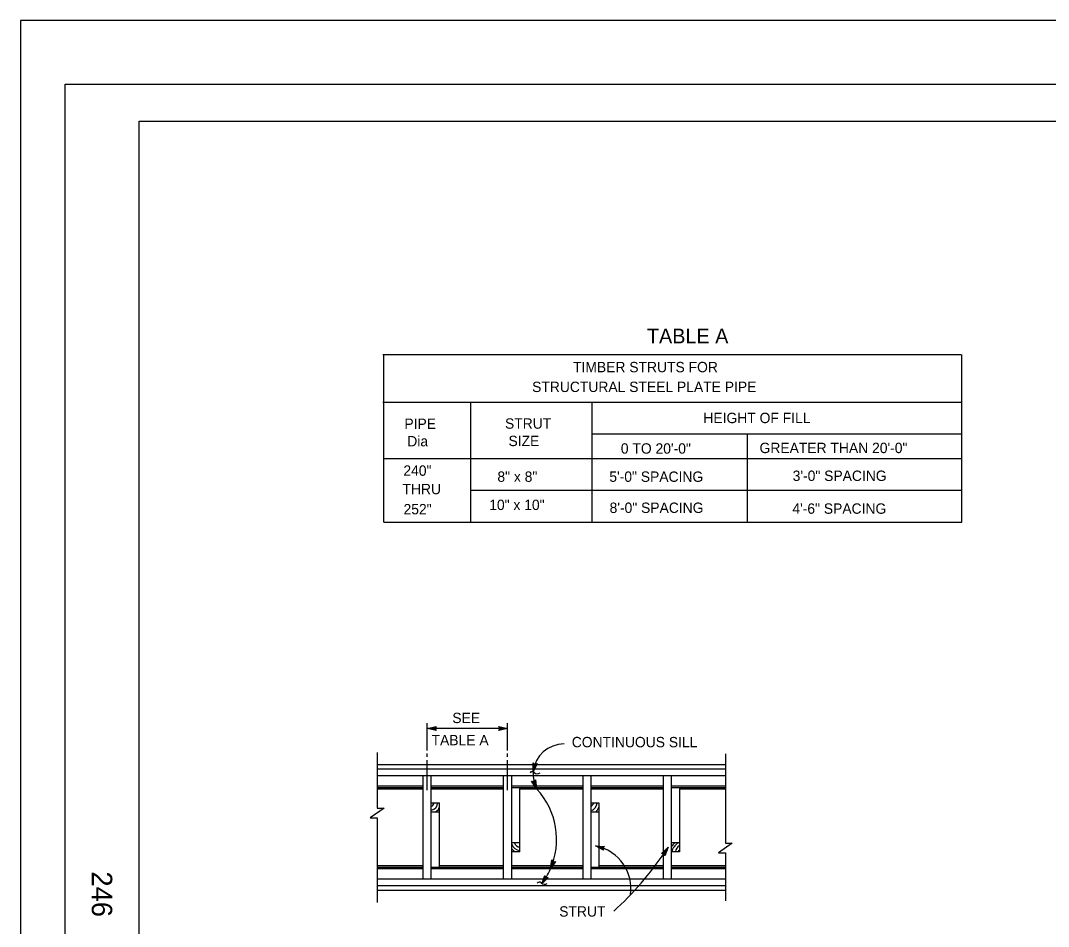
# Model space of a CAD drawing. Extents: x -894 to 866, y -472 to 714.
# Drawn here: x -894 to -200, y 102 to 714 of the extents above; entities that cross this region are included whole.
import ezdxf

# ---------------------------------------------------------------- set-up
doc = ezdxf.new("R2010")
doc.units = 0
for name, color, linetype in [('56 Stage 3 Anno', 7, 'Continuous'), ('57 Undefined', 7, 'Continuous'), ('60 Nongeo Data', 7, 'Continuous'), ('border_PLOTTING-ELEMENTS', 7, 'Continuous'), ('border_rw_22x34_Cut_Lines', 7, 'Continuous'), ('border_SHEET', 7, 'Continuous'), ('border_WITHIN-BORDER-anno', 7, 'Continuous')]:
    doc.layers.add(name, color=color, linetype=linetype)

msp = doc.modelspace()

# ---------------------------------------------------------------- linework, layer by layer
at = {"layer": '56 Stage 3 Anno'}
for p, q in [((-619.57, 220.74), (-619.57, 239.19)), ((-619.57, 235.41), (-613.57, 236.74)), ((-618.18, 235.42), (-613.81, 236.39)), ((-616.81, 235.41), (-613.98, 236.04)), ((-613.57, 236.74), (-614.37, 235.41)), ((-613.57, 236.74), (-613.57, 236.74)), ((-570.47, 235.41), (-571.27, 236.75)), ((-571.27, 236.75), (-571.27, 236.75)), ((-571.27, 236.75), (-565.27, 235.41)), ((-571.06, 236.4), (-566.65, 235.41)), ((-570.82, 236.04), (-568.04, 235.42)), ((-565.27, 220.74), (-565.27, 239.19)), ((-565.27, 235.41), (-619.57, 235.41)), ((-613.57, 234.07), (-619.57, 235.41)), ((-619.57, 235.41), (-619.57, 235.41)), ((-613.79, 234.43), (-618.19, 235.41)), ((-614.02, 234.79), (-616.81, 235.41)), ((-615.43, 235.41), (-614.22, 235.68)), ((-614.2, 235.14), (-615.43, 235.41)), ((-614.37, 235.41), (-613.57, 234.07)), ((-613.57, 234.07), (-613.57, 234.07)), ((-565.27, 235.41), (-571.27, 234.08)), ((-571.27, 234.08), (-570.47, 235.41)), ((-571.27, 234.08), (-571.27, 234.08)), ((-566.66, 235.41), (-571.04, 234.44)), ((-568.04, 235.42), (-570.86, 234.79)), ((-570.65, 235.69), (-569.42, 235.42)), ((-569.42, 235.42), (-570.63, 235.15)), ((-565.27, 235.41), (-565.27, 235.41)), ((-619.57, 216.3), (-619.57, 218.52)), ((-565.27, 216.3), (-565.27, 218.52)), ((-619.57, 193.92), (-619.57, 214.08)), ((-565.27, 193.92), (-565.27, 214.08)), ((-548, 206.25), (-547.94, 212.39)), ((-545.34, 211.79), (-548, 206.25)), ((-547.94, 212.39), (-547.94, 212.39)), ((-547.94, 212.39), (-546.83, 211.31)), ((-547.69, 207.6), (-547.64, 212.08)), ((-545.74, 211.66), (-547.69, 207.59)), ((-547.37, 208.94), (-547.35, 211.83)), ((-546.14, 211.51), (-547.37, 208.94)), ((-547.06, 210.28), (-547.05, 211.52)), ((-546.52, 211.42), (-547.06, 210.28)), ((-546.83, 211.31), (-545.34, 211.79)), ((-545.34, 211.79), (-545.34, 211.79)), ((-548, 206.25), (-548, 206.25)), ((-545.74, 194.84), (-549.07, 200.01)), ((-549.07, 200.01), (-549.07, 200.01)), ((-549.07, 200.01), (-547.54, 199.72)), ((-546.22, 196.15), (-548.65, 199.91)), ((-546.69, 197.44), (-548.26, 199.87)), ((-547.17, 198.73), (-547.84, 199.77)), ((-547.54, 199.72), (-546.56, 200.94)), ((-547.34, 199.98), (-547.17, 198.73)), ((-547.08, 200.27), (-546.69, 197.44)), ((-546.82, 200.61), (-546.22, 196.14)), ((-546.56, 200.94), (-546.56, 200.94)), ((-546.56, 200.94), (-545.74, 194.84)), ((-545.74, 194.84), (-545.74, 194.84)), ((-500.63, 153.32), (-506.03, 156.25)), ((-506.03, 156.25), (-506.03, 156.25)), ((-506.03, 156.25), (-499.9, 155.89)), ((-500.74, 153.72), (-504.7, 155.88)), ((-504.69, 155.88), (-500.22, 155.61)), ((-500.86, 154.13), (-503.37, 155.5)), ((-503.37, 155.5), (-500.49, 155.32)), ((-500.94, 154.52), (-502.05, 155.12)), ((-502.05, 155.12), (-500.81, 155.04)), ((-499.9, 155.89), (-501.03, 154.83)), ((-501.03, 154.83), (-500.63, 153.32)), ((-500.63, 153.32), (-500.63, 153.32)), ((-499.9, 155.89), (-499.9, 155.89)), ((-461.45, 151.11), (-456.93, 155.27)), ((-461.03, 151.08), (-457.71, 154.14)), ((-460.6, 151.07), (-458.5, 153)), ((-458.5, 153), (-459.6, 150.32)), ((-457.72, 154.13), (-459.42, 149.98)), ((-456.93, 155.27), (-459.26, 149.58)), ((-456.93, 155.27), (-456.93, 155.27)), ((-536.44, 140.68), (-535.48, 146.75)), ((-532.99, 145.77), (-536.44, 140.68)), ((-535.93, 141.97), (-535.23, 146.4)), ((-533.4, 145.7), (-535.93, 141.96)), ((-535.48, 146.75), (-535.48, 146.75)), ((-535.48, 146.75), (-534.53, 145.51)), ((-535.42, 143.25), (-534.97, 146.1)), ((-534.92, 144.53), (-534.72, 145.75)), ((-534.53, 145.51), (-532.99, 145.77)), ((-532.99, 145.77), (-532.99, 145.77)), ((-459.89, 151), (-461.45, 151.11)), ((-461.45, 151.11), (-461.45, 151.11)), ((-460.22, 151.01), (-459.29, 151.87)), ((-459.26, 149.58), (-459.89, 151)), ((-459.29, 151.87), (-459.76, 150.72)), ((-459.26, 149.58), (-459.26, 149.58)), ((-536.44, 140.68), (-536.44, 140.68)), ((-533.82, 145.61), (-535.42, 143.25)), ((-534.21, 145.57), (-534.92, 144.53)), ((-542.28, 130.54), (-540.06, 136.27)), ((-537.84, 134.79), (-542.28, 130.54)), ((-541.52, 131.7), (-539.9, 135.87)), ((-538.26, 134.81), (-541.52, 131.69)), ((-540.75, 132.84), (-539.71, 135.53)), ((-538.69, 134.81), (-540.75, 132.84)), ((-540.06, 136.27), (-540.06, 136.27)), ((-540.06, 136.27), (-539.4, 134.87)), ((-539.98, 133.99), (-539.54, 135.14)), ((-539.07, 134.86), (-539.98, 133.99)), ((-539.4, 134.87), (-537.84, 134.79)), ((-537.84, 134.79), (-537.84, 134.79)), ((-542.28, 130.54), (-542.28, 130.54))]:
    msp.add_line(p, q, dxfattribs=at)
for centre, radius, start, end in [((-527.4, 204.35), 20.68, 89.47759, 174.42829), ((-527.4, 204.35), 20.68, 174.42829, 208.18798), ((-581.8, 160.65), 49.6, 335.89273, 43.17369), ((-511.58, 127.18), 29.57, 352.36684, 77.11844), ((-641.97, 274.74), 220.11, 312.34694, 326.13303), ((-581.8, 160.65), 49.6, 322.75957, 335.89273)]:
    msp.add_arc(centre, radius, start, end, dxfattribs=at)
at = {"layer": '60 Nongeo Data'}
for p, q in [((-649.62, 488.03), (-259.48, 488.03)), ((-648.89, 374.92), (-648.89, 488.03)), ((-258.75, 374.92), (-258.75, 488.03)), ((-649.62, 455.89), (-259.48, 455.89)), ((-590.16, 374.92), (-590.16, 455.89)), ((-508.15, 374.92), (-508.15, 455.89)), ((-508.15, 434.46), (-258.75, 434.46)), ((-403.38, 375.37), (-403.38, 434.46)), ((-648.89, 417.92), (-258.75, 417.92)), ((-590.16, 396.42), (-258.75, 396.42)), ((-648.89, 374.92), (-258.75, 374.92)), ((-653.32, 219.19), (-653.32, 181.73)), ((-418.32, 218.44), (-418.32, 158.12)), ((-653.32, 211.2), (-418.32, 211.2)), ((-653.32, 208.2), (-418.32, 208.2)), ((-653.32, 203.7), (-418.32, 203.7)), ((-622.32, 133.7), (-622.32, 203.7)), ((-616.82, 133.7), (-616.82, 203.7)), ((-568.02, 133.7), (-568.02, 203.7)), ((-562.52, 133.7), (-562.52, 203.7)), ((-514.62, 203.62), (-514.62, 133.7)), ((-509.12, 203.7), (-509.12, 133.7)), ((-460.32, 203.7), (-460.32, 133.7)), ((-454.82, 203.7), (-454.82, 133.7)), ((-653.32, 196.7), (-622.32, 196.7)), ((-653.32, 195.7), (-622.32, 195.7)), ((-653.32, 194.7), (-622.32, 194.7)), ((-616.82, 196.7), (-568.02, 196.7)), ((-616.82, 195.7), (-568.02, 195.7)), ((-616.82, 194.7), (-568.02, 194.7)), ((-562.52, 196.7), (-514.62, 196.7)), ((-562.52, 195.7), (-514.62, 195.7)), ((-557.02, 152.2), (-557.02, 195.7)), ((-557.02, 194.7), (-514.62, 194.7)), ((-509.12, 196.7), (-460.32, 196.7)), ((-509.12, 195.7), (-460.34, 195.7)), ((-509.12, 194.7), (-460.32, 194.7)), ((-454.82, 196.7), (-418.32, 196.7)), ((-454.82, 195.7), (-418.32, 195.7)), ((-449.32, 195.7), (-449.32, 152.2)), ((-449.32, 194.7), (-418.32, 194.7)), ((-648.71, 181.73), (-658.02, 175.07)), ((-653.32, 181.73), (-648.71, 181.73)), ((-616.82, 185.2), (-611.32, 185.2)), ((-611.32, 141.7), (-611.32, 185.2)), ((-509.12, 185.2), (-503.62, 185.2)), ((-503.62, 185.2), (-503.62, 141.7)), ((-658.02, 175.07), (-653.32, 175.07)), ((-653.32, 175.07), (-653.32, 118.04)), ((-616.82, 179.2), (-611.32, 179.2)), ((-509.12, 179.2), (-503.62, 179.2)), ((-559.71, 158.2), (-562.52, 158.2)), ((-557.02, 158.2), (-559.6, 158.2)), ((-449.32, 158.2), (-454.77, 158.2)), ((-413.71, 158.12), (-423.02, 151.46)), ((-418.32, 158.12), (-413.71, 158.12)), ((-557.02, 152.2), (-562.52, 152.2)), ((-449.32, 152.2), (-454.77, 152.2)), ((-423.02, 151.46), (-418.32, 151.46)), ((-418.32, 151.46), (-418.32, 119.18)), ((-622.32, 142.7), (-653.32, 142.7)), ((-622.32, 141.7), (-653.32, 141.7)), ((-622.32, 140.7), (-653.32, 140.7)), ((-568.02, 141.7), (-616.82, 141.7)), ((-568.02, 140.7), (-616.82, 140.7)), ((-568.02, 142.7), (-611.32, 142.7)), ((-514.62, 142.7), (-562.52, 142.7)), ((-514.62, 141.7), (-562.52, 141.7)), ((-514.62, 140.7), (-562.52, 140.7)), ((-460.32, 141.7), (-509.12, 141.7)), ((-460.32, 140.7), (-509.12, 140.7)), ((-460.39, 142.7), (-503.62, 142.7)), ((-418.32, 140.7), (-454.84, 140.7)), ((-418.32, 142.7), (-454.8, 142.7)), ((-418.32, 141.7), (-454.8, 141.7)), ((-418.32, 133.7), (-653.32, 133.7)), ((-418.32, 129.2), (-653.32, 129.2)), ((-418.32, 126.2), (-653.32, 126.2))]:
    msp.add_line(p, q, dxfattribs=at)
for centre, radius, start, end in [((-548.71, 204.42), 1.91, 47.17211, 139.75509), ((-545.18, 208.06), 3.16, 223.54587, 304.97184), ((-617.81, 185.93), 3.11, 288.79993, 347.77807), ((-617.94, 185.53), 5.41, 283.14044, 356.23297), ((-615.49, 183.24), 4.2, 290.99436, 349.74766), ((-510.66, 186.36), 3.71, 293.97497, 342.60304), ((-511.14, 185.83), 6.39, 289.03063, 353.9093), ((-512.16, 185.26), 8.88, 317.8322, 344.72735), ((-559.07, 156.01), 3.79, 202.34732, 261.14277), ((-556.67, 159.26), 6.11, 198.5124, 267.37482), ((-557.3, 158.81), 3.3, 190.38147, 274.1236), ((-444.38, 148.37), 12.69, 129.12816, 145.36377), ((-444.87, 149.9), 9.91, 123.09753, 166.6805), ((-446.14, 151.55), 5.83, 123.28272, 173.40811), ((-449.05, 152.18), 1.11, 105.77518, 178.75693), ((-543.89, 129.88), 1.91, 47.17211, 139.75509), ((-540.36, 133.52), 3.16, 223.54587, 304.97184)]:
    msp.add_arc(centre, radius, start, end, dxfattribs=at)
at = {"layer": 'border_PLOTTING-ELEMENTS'}
for points in [[(-894.04, -472.44), (865.96, -472.44), (865.96, 713.56), (-894.04, 713.56)], [(-864.04, 670.56), (835.96, 670.56), (835.96, -429.44), (-864.04, -429.44)]]:
    msp.add_lwpolyline(points, close=True, dxfattribs=at)
at = {"layer": 'border_rw_22x34_Cut_Lines'}
msp.add_lwpolyline([(-864.04, 670.56), (835.96, 670.56), (835.96, -429.44), (-864.04, -429.44)], close=True, dxfattribs=at)
at = {"layer": 'border_SHEET'}
for p, q in [((-814.04, 645.56), (810.96, 645.56)), ((-814.04, -404.44), (-814.04, 645.56))]:
    msp.add_line(p, q, dxfattribs=at)

# ---------------------------------------------------------------- texts
at = {"layer": '57 Undefined'}
for s, height, p in [('TABLE A', 10, (-471.27, 495.53)), ('TIMBER STRUTS FOR', 7, (-521.13, 476.06)), ('STRUCTURAL STEEL PLATE PIPE', 7, (-548.75, 462.71)), ('PIPE', 7, (-634.96, 437.77)), ('STRUT', 7, (-567.05, 437.94)), ('HEIGHT OF FILL ', 7, (-433.17, 441.7)), ('Dia', 7, (-633.02, 426)), ('SIZE', 7, (-564.7, 426.19)), ('0 TO 20\'-0"', 7, (-488.86, 421.09)), ('GREATER THAN 20\'-0"', 7, (-395.22, 421.47)), ('240"', 7, (-635.64, 406.16)), ('3\'-0" SPACING', 7, (-372.87, 402.66)), ('8" x 8"', 7, (-572.18, 402.07)), ('5\'-0" SPACING', 7, (-496.63, 402.05)), ('THRU', 7, (-636.25, 393.69)), ('10" x 10"', 7, (-577.71, 383.03)), ('252"', 7, (-635.53, 380.11)), ('8\'-0" SPACING', 7, (-496.45, 381.06)), ('4\'-6" SPACING', 7, (-373.09, 380.5)), ('SEE', 7, (-602.61, 239.14)), ('TABLE A', 7, (-616.61, 224.14)), ('CONTINUOUS SILL', 7, (-521.99, 222.82)), ('STRUT', 7, (-530.46, 108.47))]:
    msp.add_text(s, height=height, dxfattribs=at).set_placement(p)
at = {"layer": 'border_WITHIN-BORDER-anno'}
msp.add_text('246', height=13.78, rotation=270, dxfattribs=at).set_placement((-845.95, 138.97))

doc.saveas('drawing.dxf')
